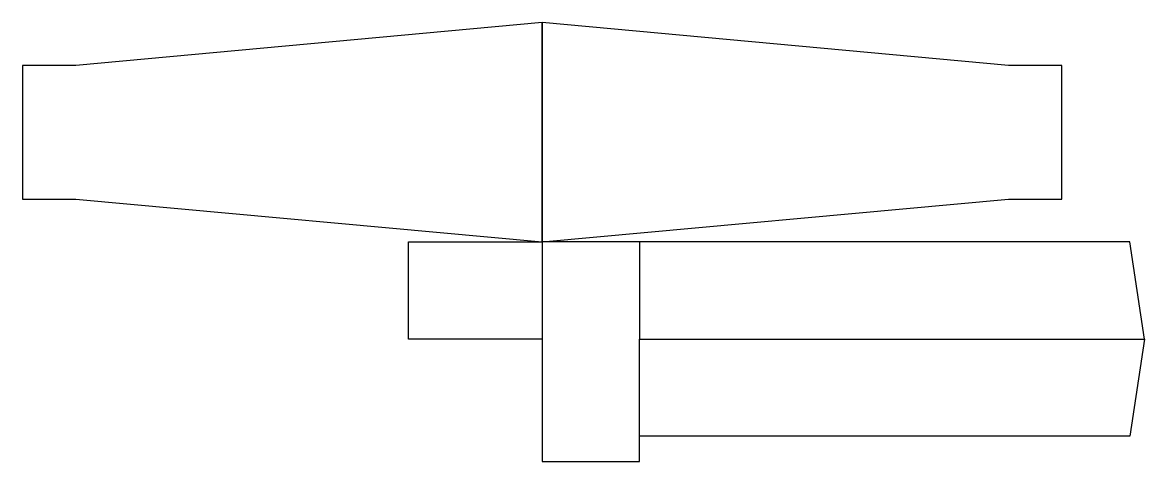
# Model space of a CAD drawing. Header units: millimetres. Extents: x 40 to 618, y -603 to -377.
import ezdxf

# ---------------------------------------------------------------- set-up
doc = ezdxf.new("R2010")
doc.units = ezdxf.units.MM
doc.header["$MEASUREMENT"] = 0
doc.layers.add('Crea2D$visibili$linee', color=178, linetype='Continuous', true_color=0x000000)
doc.layers.add('Livello 01', color=178, linetype='Continuous', true_color=0x000000)

msp = doc.modelspace()

# ---------------------------------------------------------------- linework, layer by layer
at = {"layer": 'Crea2D$visibili$linee'}
for p, q in [((238.86, -539.6, 9.22), (238.86, -489.6, 9.22)), ((238.86, -489.6, 9.22), (307.72, -489.6, 9.22)), ((307.72, -539.6, 9.22), (238.86, -539.6, 9.22))]:
    msp.add_line(p, q, dxfattribs=at)
at = {"layer": 'Livello 01'}
for p, q in [((307.72, -376.6, 9.22), (67.72, -398.68, 9.22)), ((547.72, -398.68, 9.22), (307.72, -376.6, 9.22)), ((307.72, -376.6, 9.22), (307.72, -489.6, 9.22)), ((307.72, -489.6, 9.22), (307.72, -376.6, 9.22)), ((67.72, -398.68, 9.22), (40.22, -398.68, 9.22)), ((40.22, -398.68, 9.22), (40.22, -467.53, 9.22)), ((575.22, -398.68, 9.22), (547.72, -398.68, 9.22)), ((575.22, -467.53, 9.22), (575.22, -398.68, 9.22)), ((40.22, -467.53, 9.22), (67.72, -467.53, 9.22)), ((67.72, -467.53, 9.22), (307.72, -489.6, 9.22)), ((307.72, -489.6, 9.22), (547.72, -467.53, 9.22)), ((547.72, -467.53, 9.22), (575.22, -467.53, 9.22)), ((357.72, -489.6, 9.22), (307.72, -489.6, 9.22)), ((307.72, -489.6, 9.22), (307.72, -602.6, 9.22)), ((385.22, -489.6, 9.22), (357.72, -489.6, 9.22)), ((357.72, -489.6, 9.22), (357.72, -519.82, 9.22)), ((610.22, -489.6, 9.22), (385.22, -489.6, 9.22)), ((617.72, -539.6, 9.22), (610.22, -489.6, 9.22)), ((357.72, -519.82, 9.22), (357.72, -539.6, 9.22)), ((357.72, -559.38, 9.22), (357.72, -539.6, 9.22)), ((377.72, -539.6, 9.22), (617.72, -539.6, 9.22)), ((377.72, -539.6, 9.22), (617.72, -539.6, 9.22)), ((617.72, -539.6, 9.22), (610.22, -589.6, 9.22)), ((357.72, -589.6, 9.22), (357.72, -559.38, 9.22)), ((385.22, -589.6, 9.22), (357.72, -589.6, 9.22)), ((610.22, -589.6, 9.22), (385.22, -589.6, 9.22)), ((307.72, -602.6, 9.22), (357.72, -602.6, 9.22))]:
    msp.add_line(p, q, dxfattribs=at)
for points in [[(357.72, -539.6), (377.72, -539.6)], [(357.72, -539.6), (377.72, -539.6)], [(357.72, -602.6), (357.72, -589.6)]]:
    msp.add_lwpolyline(points, dxfattribs=at)

doc.saveas('drawing.dxf')
